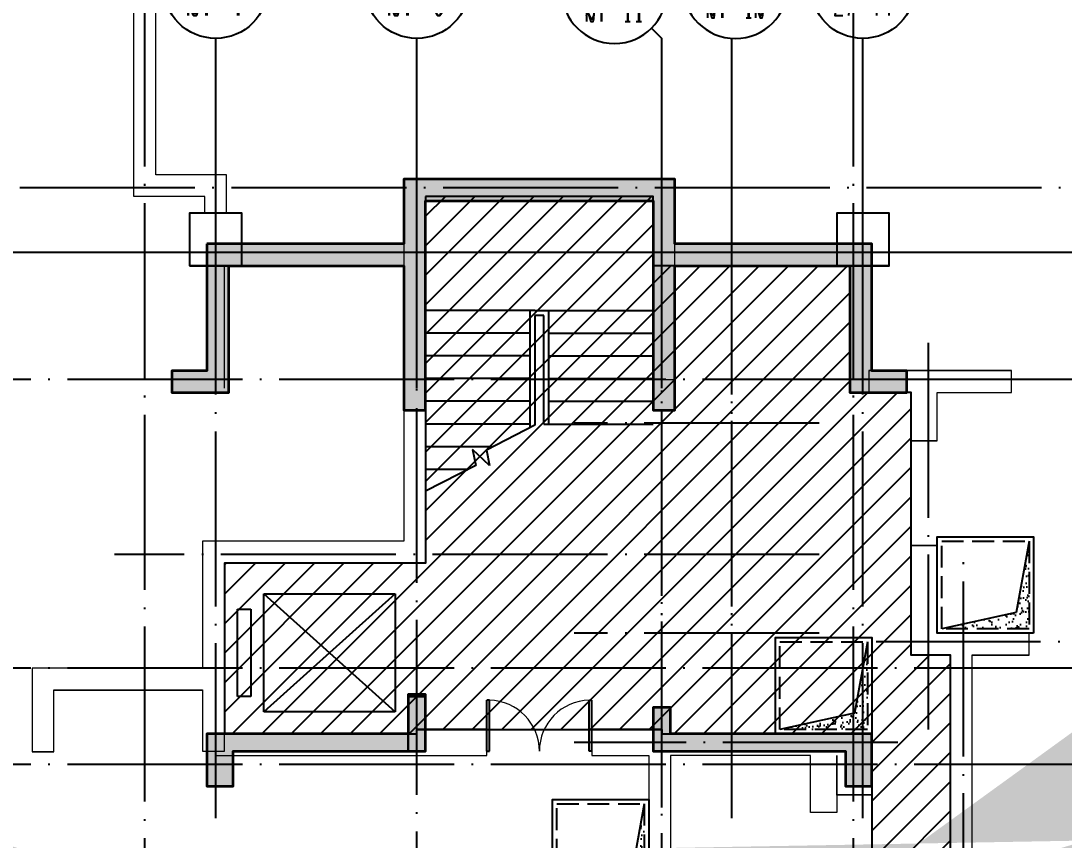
# Model space of a CAD drawing. Extents: x 115549 to 768939, y -502199 to 402497.
# Drawn here: x 394565 to 406493, y -413117 to -403753 of the extents above; entities that cross this region are included whole.
import ezdxf
from ezdxf.enums import TextEntityAlignment as Align

# ---------------------------------------------------------------- set-up
doc = ezdxf.new("R2010")
doc.units = 0
doc.header["$LTSCALE"] = 1000
doc.header["$MEASUREMENT"] = 0
doc.linetypes.add('DASH', pattern=[0.35, 0.25, -0.1])
doc.linetypes.add('DOTE', pattern=[2.4200000000000004, 2, -0.2, 0.02, -0.2])
for name, color, linetype in [('AXIS', 3, 'Continuous'), ('AXIS_TEXT', 7, 'Continuous'), ('COLUMN', 9, 'Continuous'), ('DOOR_FIRE', 144, 'Continuous'), ('DOTE', 16, 'DOTE'), ('STAIR', 50, 'Continuous'), ('人防集水坑', 6, 'Continuous')]:
    doc.layers.add(name, color=color, linetype=linetype)
for name, color, linetype, lineweight in [('renWALL', 8, 'Continuous', 9), ('WALL', 150, 'Continuous', 30), ('主楼剪力墙', 212, 'Continuous', 5), ('砼墙', 3, 'Continuous', 35)]:
    doc.layers.add(name, color=color, linetype=linetype, lineweight=lineweight)
doc.styles.add('_TCH_AXIS', font='COMPLEX', dxfattribs={"bigfont": 'GBCBIG'})
doc.styles.add('COMPLEX', font='COMPLEX')

# ---------------------------------------------------------------- blocks, each defined once
blk = doc.blocks.new('qiangzh3333')
at = {"layer": 'COLUMN', "color": 8}
for points in [[(503201110.929472, 3697097966.522717), (503201710.929472, 3697097966.522717), (503201710.929472, 3697098566.522717), (503201110.929472, 3697098566.522717)], [(503208510.929472, 3697097966.522717), (503209110.929472, 3697097966.522717), (503209110.929472, 3697098566.522717), (503208510.929472, 3697098566.522717)]]:
    blk.add_lwpolyline(points, close=True, dxfattribs=at)
at = {"layer": 'renWALL', "color": 8}
for points in [[(503201285.915429, 3697098566.522717), (503201285.915429, 3697098756.526802), (503200476.0353444, 3697098756.527026), (503200476.0353444, 3697103396.178967)], [(503201535.915429, 3697098566.522717), (503201535.915429, 3697099006.526732), (503200726.0353444, 3697099006.526957), (503200726.0353444, 3697103396.178967)], [(503203610.915429, 3697094566.52613), (503203610.915429, 3697094566.52613), (503203810.915429, 3697094566.52613), (503203810.915429, 3697094566.52613), (503203810.915429, 3697098706.52613), (503206410.915429, 3697098706.52613), (503206410.915429, 3697096666.52613), (503206660.915429, 3697096666.52613), (503206660.915429, 3697098956.52613), (503203560.915429, 3697098956.52613), (503203560.915429, 3697094816.52613), (503201260.915429, 3697094816.52613), (503201260.915429, 3697093366.156965), (503199310.915429, 3697093366.156965), (503199310.915429, 3697092411.581191), (503199560.915429, 3697092411.581191), (503199560.915429, 3697093116.156965), (503201260.915429, 3697093116.156965), (503201260.915429, 3697092416.52613), (503201510.915429, 3697092416.52613), (503201510.915429, 3697093216.156965), (503201510.915429, 3697094566.52613), (503203810.915429, 3697094566.52613), (503203810.915429, 3697094566.52613), (503203810.915429, 3697094766.52613), (503203810.915429, 3697094766.52613)], [(503201310.915429, 3697096766.52613), (503201310.915429, 3697097966.522717)], [(503201510.915429, 3697096566.52613), (503201510.915429, 3697097966.522717)], [(503210060.915406, 3697088516.526618), (503210060.9154283, 3697093516.52613), (503210710.915429, 3697093516.52613), (503210710.915429, 3697093766.52613), (503209960.915429, 3697093766.52613), (503209660.915429, 3697093766.52613), (503209660.915429, 3697094766.52613), (503209360.915429, 3697094766.52613), (503209360.915429, 3697093516.52613), (503209810.9154283, 3697093516.52613), (503209810.9154067, 3697088666.526618)], [(503206510.915429, 3697092666.524258), (503205711.2763487, 3697092666.524258), (503205711.2763487, 3697092366.524258), (503206360.915429, 3697092366.524258), (503206360.915429, 3697090766.524258), (503203710.9154289, 3697090766.524258), (503203710.9154289, 3697090516.524258), (503206510.915429, 3697090516.524258), (503208010.929472, 3697090516.524258), (503208010.929472, 3697090466.522717), (503208210.9273341, 3697090466.522717), (503208210.90649, 3697088516.528756)], [(503206510.915429, 3697092616.524258), (503208410.8979668, 3697092616.524258), (503208910.915429, 3697092616.524258), (503208910.915429, 3697091916.524258), (503208510.915429, 3697091916.524258), (503208510.915429, 3697092366.524258), (503208510.8979668, 3697092366.524258), (503208510.8979668, 3697091716.769095), (503208210.8979668, 3697091716.769095), (503208210.8979668, 3697092366.524258), (503206610.915429, 3697092366.524258), (503206610.915429, 3697090766.524258), (503208210.8979668, 3697090766.524258)]]:
    blk.add_lwpolyline(points, dxfattribs=at)
for points in [[(503208878.6476358, 3697096516.52613), (503209360.915429, 3697096516.52613), (503209360.915429, 3697095966.52613), (503209660.915429, 3697095966.52613), (503209660.915429, 3697096516.52613), (503210511.0248152, 3697096516.52613), (503210511.0248152, 3697096766.52613), (503209560.915429, 3697096766.52613), (503208878.6476358, 3697096766.52613)], [(503204511.2763487, 3697092366.524258), (503204511.2763487, 3697092666.524258), (503203710.915429, 3697092666.524258), (503203710.915429, 3697092616.524258), (503201410.915429, 3697092616.524258), (503201410.915429, 3697092366.524258), (503203710.915429, 3697092366.524258)]]:
    blk.add_lwpolyline(points, close=True, dxfattribs=at)
at = {"layer": 'WALL', "color": 8}
blk.add_lwpolyline([(503203810.915429, 3697093041.526131), (503203610.915429, 3697093041.526131), (503203610.915429, 3697092416.52613), (503203810.915429, 3697092416.52613)], close=True, dxfattribs=at)
blk = doc.blocks.new('zhuloujlqtiangchong')
at = {"layer": '主楼剪力墙'}
h = blk.add_hatch(color=253, dxfattribs=at)
h.dxf.hatch_style = 1
h.paths.add_polyline_path([(813682.1114265919, 572371.3290939331), (813682.1114265919, 570471.3290939331), (813932.1114265919, 570471.3290939331), (813932.1114265919, 572121.3290939331), (814682.1114265919, 572121.3290939331), (814682.1114265919, 572371.3290939331)], flags=16)
h.paths.add_polyline_path([(826282.1114265919, 566171.3290939331), (826782.1114265919, 566171.3290939331), (826782.1114265919, 566371.3290939331), (826182.1114265919, 566371.3290939331), (825582.1114265919, 566371.3290939331), (825582.1114265919, 566171.3290939331), (826082.1114265919, 566171.3290939331), (826082.1114265919, 564521.3290939331), (826282.1114265919, 564521.3290939331)], flags=17)
h.paths.add_polyline_path([(822682.1114265919, 567871.3290939331), (822682.1114265919, 568021.3290939331), (824882.1114265919, 568021.3290939331), (824882.1114265919, 568671.3290939331), (824682.1114265919, 568671.3290939331), (824682.1114265919, 568221.3290939331), (822382.1114265919, 568221.3290939331), (822382.1114265919, 567871.3290939331), (822382.1114265919, 567621.3290939331), (822682.1114265919, 567621.3290939331)], flags=17)
h.paths.add_polyline_path([(822382.1114265919, 573821.3290939331), (822382.1114265919, 572371.3290939331), (821982.1114265919, 572371.3290939331), (821982.1114265919, 572121.3290939331), (822632.1114265919, 572121.3290939331), (822632.1114265919, 573571.3290939331), (823932.1114265919, 573571.3290939331), (824632.1114265919, 573571.3290939331), (824632.1114265919, 571921.3290939331), (824882.1114265919, 571921.3290939331), (824882.1114265919, 573721.3290939331), (824882.1114265919, 574311.3290939331), (827482.1114265919, 574311.3290939331), (827482.1114265919, 573721.3290939331), (827482.1114265919, 571921.3290939331), (827732.1114265919, 571921.3290939331), (827732.1114265919, 573571.3290939331), (828432.1114265919, 573571.3290939331), (829732.1114265919, 573571.3290939331), (829732.1114265919, 572121.3290939331), (830382.1114265919, 572121.3290939331), (830382.1114265919, 572371.3290939331), (829982.1114265919, 572371.3290939331), (829982.1114265919, 573821.3290939331), (828432.1114265919, 573821.3290939331), (827732.1114265919, 573821.3290939331), (827732.1114265919, 574561.3290939331), (824632.1114265919, 574561.3290939331), (824632.1114265919, 573821.3290939331), (823932.1114265919, 573821.3290939331)])
h.paths.add_polyline_path([(829982.1114265919, 567871.3290939331), (829982.1114265919, 568221.3290939331), (828382.1114265919, 568221.3290939331), (827682.1114265919, 568221.3290939331), (827682.1114265919, 568521.3290939331), (827482.1114265919, 568521.3290939331), (827482.1114265919, 568021.3290939331), (828382.1114265919, 568021.3290939331), (829682.1114265919, 568021.3290939331), (829682.1114265919, 567871.3290939331), (829682.1114265919, 567621.3290939331), (829982.1114265919, 567621.3290939331)], flags=17)
h.paths.add_polyline_path([(833382.1270515919, 572121.3290939331), (833782.1270515919, 572121.3290939331), (833782.1270515919, 572371.3290939331), (833182.1270515919, 572371.3290939331), (833182.1270515919, 570621.3290939331), (833382.1270515919, 570621.3290939331)], flags=17)
h.paths.add_polyline_path([(838482.1270515919, 567771.3290939331), (838482.1270515919, 566171.3290939331), (838682.1270515919, 566171.3290939331), (838682.1270515919, 567771.3290939331), (838882.1270515919, 567771.3290939331), (838882.1270515919, 567971.3290939331), (838582.1270515919, 567971.3290939331), (838282.1270515919, 567971.3290939331), (838282.1270515919, 567771.3290939331)], flags=17)
h.paths.add_polyline_path([(819182.1114265919, 572371.3290939331), (818582.1114265919, 572371.3290939331), (818582.1114265919, 572121.3290939331), (818982.1114265919, 572121.3290939331), (818982.1114265919, 570621.3290939331), (819182.1114265919, 570621.3290939331)], flags=16)
h.paths.add_polyline_path([(851082.1270515919, 566171.3290939331), (851582.1270515919, 566171.3290939331), (851582.1270515919, 566371.3290939331), (850982.1270515919, 566371.3290939331), (850382.1270515919, 566371.3290939331), (850382.1270515919, 566171.3290939331), (850882.1270515919, 566171.3290939331), (850882.1270515919, 564521.3290939331), (851082.1270515919, 564521.3290939331)], flags=17)
h.paths.add_polyline_path([(854782.1270515919, 567871.3290939331), (854782.1270515919, 568221.3290939331), (852482.1270515919, 568221.3290939331), (852482.1270515919, 568671.3290939331), (852282.1270515919, 568671.3290939331), (852282.1270515919, 568021.3290939331), (854482.1270515919, 568021.3290939331), (854482.1270515919, 567871.3290939331), (854482.1270515919, 567621.3290939331), (854782.1270515919, 567621.3290939331)], flags=17)
h.paths.add_polyline_path([(847182.1270515919, 573821.3290939331), (847182.1270515919, 572371.3290939331), (846782.1270515919, 572371.3290939331), (846782.1270515919, 572121.3290939331), (847432.1270515919, 572121.3290939331), (847432.1270515919, 573571.3290939331), (848732.1270515919, 573571.3290939331), (849432.1270515919, 573571.3290939331), (849432.1270515919, 571921.3290939331), (849682.1270515919, 571921.3290939331), (849682.1270515919, 573721.3290939331), (849682.1270515919, 574361.3290939331), (852282.1270515919, 574361.3290939331), (852282.1270515919, 573721.3290939331), (852282.1270515919, 571921.3290939331), (852532.1270515919, 571921.3290939331), (852532.1270515919, 573571.3290939331), (853232.1270515919, 573571.3290939331), (854532.1270515919, 573571.3290939331), (854532.1270515919, 572121.3290939331), (855182.1270515919, 572121.3290939331), (855182.1270515919, 572371.3290939331), (854782.1270515919, 572371.3290939331), (854782.1270515919, 573821.3290939331), (853232.1270515919, 573821.3290939331), (852532.1270515919, 573821.3290939331), (852532.1270515919, 574611.3290939331), (849432.1270515919, 574611.3290939331), (849432.1270515919, 573821.3290939331), (848732.1270515919, 573821.3290939331)])
h.paths.add_polyline_path([(847482.1270515919, 567871.3290939331), (847482.1270515919, 568021.3290939331), (848782.1270515919, 568021.3290939331), (849682.1270515919, 568021.3290939331), (849682.1270515919, 568521.3290939331), (849482.1270515919, 568521.3290939331), (849482.1270515919, 568221.3290939331), (848782.1270515919, 568221.3290939331), (847182.1270515919, 568221.3290939331), (847182.1270515919, 567871.3290939331), (847182.1270515919, 567621.3290939331), (847482.1270515919, 567621.3290939331)], flags=17)
h.paths.add_polyline_path([(843982.1270515919, 572371.3290939331), (843382.1270515919, 572371.3290939331), (843382.1270515919, 572121.3290939331), (843782.1270515919, 572121.3290939331), (843782.1270515919, 570621.3290939331), (843982.1270515919, 570621.3290939331)], flags=17)
h.paths.add_polyline_path([(858182.1270515919, 572121.3290939331), (858582.1270515919, 572121.3290939331), (858582.1270515919, 572371.3290939331), (857982.1270515919, 572371.3290939331), (857982.1270515919, 570621.3290939331), (858182.1270515919, 570621.3290939331)], flags=17)
h.paths.add_polyline_path([(823082.1114265919, 562121.3290939331), (823082.1114265919, 566071.3290939331)], flags=17)
edge = h.paths.add_edge_path()
edge.add_line((818582.1114265919, 567471.3290939331), (818332.1114265919, 567471.3290939331))
edge.add_line((823082.1114265919, 566071.3290939331), (822882.1114265919, 566071.3290939331))
edge.add_line((829482.1114265919, 566071.3290939331), (829282.1114265919, 566071.3290939331))
edge.add_line((834032.1270515919, 567471.3290939331), (833782.1270515919, 567471.3290939331))
edge.add_line((843382.1270515919, 567471.3290939331), (843132.1270515919, 567471.3290939331))
edge.add_line((847882.1270515919, 566071.3290939331), (847682.1270515919, 566071.3290939331))
edge.add_line((854082.1270515919, 566071.3290939331), (854282.1270515919, 566071.3290939331))
edge.add_line((858582.1270515919, 567471.3290939331), (858832.1270515919, 567471.3290939331))
edge.add_line((813932.1114265919, 566671.3290939331), (813682.1114265919, 566671.3290939331))
edge.add_line((813932.1114265919, 566321.3290939331), (813932.1114265919, 566671.3290939331))
edge.add_line((814882.1114265919, 566321.3290939331), (813932.1114265919, 566321.3290939331))
edge.add_line((815432.1114265919, 566321.3290939331), (814882.1114265919, 566321.3290939331))
edge.add_line((815432.1114265919, 566071.3290939331), (815432.1114265919, 566321.3290939331))
edge.add_line((815032.1114265919, 566071.3290939331), (815432.1114265919, 566071.3290939331))
edge.add_line((815032.1114265919, 565871.3290939331), (815032.1114265919, 566071.3290939331))
edge.add_line((814782.1114265919, 565871.3290939331), (815032.1114265919, 565871.3290939331))
edge.add_line((814782.1114265919, 566071.3290939331), (814782.1114265919, 565871.3290939331))
edge.add_line((813982.1114265919, 566071.3290939331), (814782.1114265919, 566071.3290939331))
edge.add_line((813982.1114265919, 564951.1025314331), (813982.1114265919, 566071.3290939331))
edge.add_line((813982.1114265919, 562171.3290939331), (813982.1114265919, 564951.1025314331))
edge.add_line((814782.1114265919, 562171.3290939331), (813982.1114265919, 562171.3290939331))
edge.add_line((814782.1114265919, 563621.3290939331), (814782.1114265919, 562171.3290939331))
edge.add_line((815032.1114265919, 563621.3290939331), (814782.1114265919, 563621.3290939331))
edge.add_line((815032.1114265919, 562121.3290939331), (815032.1114265919, 563621.3290939331))
edge.add_line((815382.1114265919, 562121.3290939331), (815032.1114265919, 562121.3290939331))
edge.add_line((817982.1114265919, 562121.3290939331), (815382.1114265919, 562121.3290939331))
edge.add_line((818332.1114265919, 562121.3290939331), (817982.1114265919, 562121.3290939331))
edge.add_line((818332.1114265919, 563621.3290939331), (818332.1114265919, 562121.3290939331))
edge.add_line((818332.1114265919, 565821.3290939331), (818332.1114265919, 563621.3290939331))
edge.add_line((818332.1114265919, 566171.3290939331), (818332.1114265919, 565821.3290939331))
edge.add_line((818332.1114265919, 567471.3290939331), (818332.1114265919, 566171.3290939331))
edge.add_line((862282.1270515919, 561871.3290939331), (863482.1270515919, 561871.3290939331))
edge.add_line((861782.1270515919, 561871.3290939331), (862282.1270515919, 561871.3290939331))
edge.add_line((859182.1270515919, 561871.3290939331), (861782.1270515919, 561871.3290939331))
edge.add_line((858682.1270515919, 561871.3290939331), (859182.1270515919, 561871.3290939331))
edge.add_line((858382.1270515919, 561871.3290939331), (858682.1270515919, 561871.3290939331))
edge.add_line((858382.1270515919, 561071.3290939331), (858382.1270515919, 561871.3290939331))
edge.add_line((858182.1270515919, 561071.3290939331), (858382.1270515919, 561071.3290939331))
edge.add_line((858182.1270515919, 561871.3290939331), (858182.1270515919, 561071.3290939331))
edge.add_line((854682.1270515919, 561871.3290939331), (858182.1270515919, 561871.3290939331))
edge.add_line((854182.1270515919, 561871.3290939331), (854682.1270515919, 561871.3290939331))
edge.add_line((850982.1270515919, 561871.3290939331), (854182.1270515919, 561871.3290939331))
edge.add_line((847782.1270515919, 561871.3290939331), (850982.1270515919, 561871.3290939331))
edge.add_line((847282.1270515919, 561871.3290939331), (847782.1270515919, 561871.3290939331))
edge.add_line((843782.1270515919, 561871.3290939331), (847282.1270515919, 561871.3290939331))
edge.add_line((843782.1270515919, 561071.3290939331), (843782.1270515919, 561871.3290939331))
edge.add_line((843582.1270515919, 561071.3290939331), (843782.1270515919, 561071.3290939331))
edge.add_line((843582.1270515919, 561871.3290939331), (843582.1270515919, 561071.3290939331))
edge.add_line((843282.1270515919, 561871.3290939331), (843582.1270515919, 561871.3290939331))
edge.add_line((842782.1270515919, 561871.3290939331), (843282.1270515919, 561871.3290939331))
edge.add_line((840182.1270515919, 561871.3290939331), (842782.1270515919, 561871.3290939331))
edge.add_line((839682.1270515919, 561871.3290939331), (840182.1270515919, 561871.3290939331))
edge.add_line((837482.1270515919, 561871.3290939331), (839682.1270515919, 561871.3290939331))
edge.add_line((836982.1270515919, 561871.3290939331), (837482.1270515919, 561871.3290939331))
edge.add_line((834382.1270515919, 561871.3290939331), (836982.1270515919, 561871.3290939331))
edge.add_line((833882.1270515919, 561871.3290939331), (834382.1270515919, 561871.3290939331))
edge.add_line((833582.1270515919, 561871.3290939331), (833882.1270515919, 561871.3290939331))
edge.add_line((833582.1270515919, 561071.3290939331), (833582.1270515919, 561871.3290939331))
edge.add_line((833382.1270515919, 561071.3290939331), (833582.1270515919, 561071.3290939331))
edge.add_line((833382.1270515919, 561871.3290939331), (833382.1270515919, 561071.3290939331))
edge.add_line((829882.1114265919, 561871.3290939331), (833382.1270515919, 561871.3290939331))
edge.add_line((829532.3683209419, 561871.3290939331), (829882.1114265567, 561871.3290939331))
edge.add_line((829532.101457119, 560971.3542709351), (829532.3683209785, 561871.3290941981))
edge.add_line((822882.1015267968, 560971.3351407051), (829532.1014571108, 560971.3542707999))
edge.add_line((822882.1015316844, 561871.3290939331), (822882.101526788, 560971.3351405753))
edge.add_line((822482.1114265919, 561871.3290939331), (822882.1015317, 561871.3290939331))
edge.add_line((818982.1114265919, 561871.3290939331), (822482.1114265919, 561871.3290939331))
edge.add_line((818982.1114265919, 561071.3290939331), (818982.1114265919, 561871.3290939331))
edge.add_line((818782.1114265919, 561071.3290939331), (818982.1114265919, 561071.3290939331))
edge.add_line((818782.1114265919, 561871.3290939331), (818782.1114265919, 561071.3290939331))
edge.add_line((818482.1114265919, 561871.3290939331), (818782.1114265919, 561871.3290939331))
edge.add_line((817982.1114265919, 561871.3290939331), (818482.1114265919, 561871.3290939331))
edge.add_line((815382.1114265919, 561871.3290939331), (817982.1114265919, 561871.3290939331))
edge.add_line((814882.1114265919, 561871.3290939331), (815382.1114265919, 561871.3290939331))
edge.add_line((813682.1114265919, 561871.3290939331), (814882.1114265919, 561871.3290939331))
edge.add_line((813682.1114265919, 566671.3290939331), (813682.1114265919, 561871.3290939331))
edge.add_line((822882.1114265919, 566071.3290939331), (822882.1114265919, 562121.3290939331))
edge.add_line((822882.1114265919, 562121.3290939331), (822482.1114265919, 562121.3290939331))
edge.add_line((822482.1114265919, 562121.3290939331), (818882.1114265919, 562121.3290939331))
edge.add_line((818882.1114265919, 562121.3290939331), (818582.1114265919, 562121.3290939331))
edge.add_line((818582.1114265919, 562121.3290939331), (818582.1114265919, 563621.3290939331))
edge.add_line((818582.1114265919, 563621.3290939331), (818582.1114265919, 565821.3290939331))
edge.add_line((818582.1114265919, 565821.3290939331), (818582.1114265919, 566171.3290939331))
edge.add_line((818582.1114265919, 566171.3290939331), (818582.1114265919, 567471.3290939331))
edge.add_line((843132.1270515919, 567471.3290939331), (843132.1270515919, 566171.3290939331))
edge.add_line((843132.1270515919, 566171.3290939331), (843132.1270515919, 565821.3290939331))
edge.add_line((843132.1270515919, 565821.3290939331), (843132.1270515919, 563621.3290939331))
edge.add_line((843132.1270515919, 563621.3290939331), (843132.1270515919, 562121.3290939331))
edge.add_line((843132.1270515919, 562121.3290939331), (842782.1270515919, 562121.3290939331))
edge.add_line((842782.1270515919, 562121.3290939331), (840182.1270515919, 562121.3290939331))
edge.add_line((840182.1270515919, 562121.3290939331), (839782.1270515919, 562121.3290939331))
edge.add_line((839782.1270515919, 562121.3290939331), (839782.1270515919, 563621.3290939331))
edge.add_line((839782.1270515919, 563621.3290939331), (839582.1270515919, 563621.3290939331))
edge.add_line((839582.1270515919, 563621.3290939331), (839582.1270515919, 562121.3290939331))
edge.add_line((839582.1270515919, 562121.3290939331), (837582.1270515919, 562121.3290939331))
edge.add_line((837582.1270515919, 562121.3290939331), (837582.1270515919, 563621.3290939331))
edge.add_line((837582.1270515919, 563621.3290939331), (837382.1270515919, 563621.3290939331))
edge.add_line((837382.1270515919, 563621.3290939331), (837382.1270515919, 562121.3290939331))
edge.add_line((837382.1270515919, 562121.3290939331), (836982.1270515919, 562121.3290939331))
edge.add_line((836982.1270515919, 562121.3290939331), (834382.1270515919, 562121.3290939331))
edge.add_line((834382.1270515919, 562121.3290939331), (834032.1270515919, 562121.3290939331))
edge.add_line((834032.1270515919, 562121.3290939331), (834032.1270515919, 563621.3290939331))
edge.add_line((834032.1270515919, 563621.3290939331), (834032.1270515919, 565821.3290939331))
edge.add_line((834032.1270515919, 565821.3290939331), (834032.1270515919, 566171.3290939331))
edge.add_line((834032.1270515919, 566171.3290939331), (834032.1270515919, 567471.3290939331))
edge.add_line((858832.1270515919, 566171.3290939331), (858832.1270515919, 567471.3290939331))
edge.add_line((833782.1270515919, 567471.3290939331), (833782.1270515919, 566171.3290939331))
edge.add_line((833782.1270515919, 566171.3290939331), (833782.1270515919, 565821.3290939331))
edge.add_line((833782.1270515919, 565821.3290939331), (833782.1270515919, 563621.3290939331))
edge.add_line((833782.1270515919, 563621.3290939331), (833782.1270515919, 562121.3290939331))
edge.add_line((833782.1270515919, 562121.3290939331), (833482.1270515919, 562121.3290939331))
edge.add_line((833482.1270515919, 562121.3290939331), (829882.1114265919, 562121.3290939331))
edge.add_line((829882.1114265919, 562121.3290939331), (829482.1114265919, 562121.3290939331))
edge.add_line((829482.1114265919, 562121.3290939331), (829482.1114265919, 566071.3290939331))
edge.add_line((858832.1270515919, 565821.3290939331), (858832.1270515919, 566171.3290939331))
edge.add_line((858832.1270515919, 563621.3290939331), (858832.1270515919, 565821.3290939331))
edge.add_line((859182.1270515919, 562121.3290939331), (858832.1270515919, 562121.3290939331))
edge.add_line((858832.1270515919, 562121.3290939331), (858832.1270515919, 563621.3290939331))
edge.add_line((861782.1270515919, 562121.3290939331), (859182.1270515919, 562121.3290939331))
edge.add_line((862132.1270515919, 563621.3290939331), (862132.1270515919, 562121.3290939331))
edge.add_line((862132.1270515919, 562121.3290939331), (861782.1270515919, 562121.3290939331))
edge.add_line((862382.1270515919, 563621.3290939331), (862132.1270515919, 563621.3290939331))
edge.add_line((862382.1270515919, 562171.3290939331), (862382.1270515919, 563621.3290939331))
edge.add_line((863182.1270515919, 562171.3290939331), (862382.1270515919, 562171.3290939331))
edge.add_line((863182.1270515919, 566071.3290939331), (863182.1270515919, 562171.3290939331))
edge.add_line((862382.1270515919, 566071.3290939331), (863182.1270515919, 566071.3290939331))
edge.add_line((862382.1270515919, 565871.3290939331), (862382.1270515919, 566071.3290939331))
edge.add_line((862132.1270515919, 565871.3290939331), (862382.1270515919, 565871.3290939331))
edge.add_line((862132.1270515919, 566071.3290939331), (862132.1270515919, 565871.3290939331))
edge.add_line((861732.1270515919, 566071.3290939331), (862132.1270515919, 566071.3290939331))
edge.add_line((861732.1270515919, 566321.3290939331), (861732.1270515919, 566071.3290939331))
edge.add_line((862282.1270515919, 566321.3290939331), (861732.1270515919, 566321.3290939331))
edge.add_line((863232.1270515919, 566321.3290939331), (862282.1270515919, 566321.3290939331))
edge.add_line((863232.1270515919, 566671.3290939331), (863232.1270515919, 566321.3290939331))
edge.add_line((863232.1270515919, 567871.3290939331), (863232.1270515919, 566671.3290939331))
edge.add_line((863232.1270515919, 568121.3290939331), (863232.1270515919, 567871.3290939331))
edge.add_line((863482.1270515919, 568121.3290939331), (863232.1270515919, 568121.3290939331))
edge.add_line((863482.1270515919, 568021.3290939331), (863482.1270515919, 568121.3290939331))
edge.add_line((865982.1270515919, 568021.3290939331), (863482.1270515919, 568021.3290939331))
edge.add_line((865982.1270515919, 572971.3290939331), (865982.1270515919, 568021.3290939331))
edge.add_line((863482.1270515919, 572971.3290939331), (865982.1270515919, 572971.3290939331))
edge.add_line((863482.1270515919, 572271.3290939331), (863482.1270515919, 572971.3290939331))
edge.add_line((863482.1270515919, 570471.3290939331), (863482.1270515919, 572271.3290939331))
edge.add_line((863482.1270515919, 569321.3290939331), (863482.1270515919, 570471.3290939331))
edge.add_line((863232.1270515919, 569321.3290939331), (863482.1270515919, 569321.3290939331))
edge.add_line((863232.1270515919, 570471.3290939331), (863232.1270515919, 569321.3290939331))
edge.add_line((863232.1270515919, 572121.3290939331), (863232.1270515919, 570471.3290939331))
edge.add_line((862482.1270515919, 572121.3290939331), (863232.1270515919, 572121.3290939331))
edge.add_line((862482.1270515919, 572371.3290939331), (862482.1270515919, 572121.3290939331))
edge.add_line((863232.1270515919, 572371.3290939331), (862482.1270515919, 572371.3290939331))
edge.add_line((863232.1270515919, 573221.3290939331), (863232.1270515919, 572371.3290939331))
edge.add_line((866232.1270515919, 573221.3290939331), (863232.1270515919, 573221.3290939331))
edge.add_line((866232.1270515919, 567771.3290939331), (866232.1270515919, 573221.3290939331))
edge.add_line((863482.1270515919, 567771.3290939331), (866232.1270515919, 567771.3290939331))
edge.add_line((863482.1270515919, 566671.3290939331), (863482.1270515919, 567771.3290939331))
edge.add_line((863482.1270515919, 566171.3290939331), (863482.1270515919, 566671.3290939331))
edge.add_line((863482.1270515919, 561871.3290939331), (863482.1270515919, 566171.3290939331))
edge.add_line((858582.1270515919, 567471.3290939331), (858582.1270515919, 566171.3290939331))
edge.add_line((858582.1270515919, 566171.3290939331), (858582.1270515919, 565821.3290939331))
edge.add_line((858582.1270515919, 565821.3290939331), (858582.1270515919, 563621.3290939331))
edge.add_line((858582.1270515919, 563621.3290939331), (858582.1270515919, 562121.3290939331))
edge.add_line((858582.1270515919, 562121.3290939331), (858282.1270515919, 562121.3290939331))
edge.add_line((858282.1270515919, 562121.3290939331), (854682.1270515919, 562121.3290939331))
edge.add_line((854682.1270515919, 562121.3290939331), (854282.1270515919, 562121.3290939331))
edge.add_line((854282.1270515919, 562121.3290939331), (854282.1270515919, 566071.3290939331))
edge.add_line((854082.1270515919, 566071.3290939331), (854082.1270515919, 562121.3290939331))
edge.add_line((854082.1270515919, 562121.3290939331), (850982.1270515919, 562121.3290939331))
edge.add_line((850982.1270515919, 562121.3290939331), (847882.1270515919, 562121.3290939331))
edge.add_line((847882.1270515919, 562121.3290939331), (847882.1270515919, 566071.3290939331))
edge.add_line((847682.1270515919, 566071.3290939331), (847682.1270515919, 562121.3290939331))
edge.add_line((847682.1270515919, 562121.3290939331), (847282.1270515919, 562121.3290939331))
edge.add_line((847282.1270515919, 562121.3290939331), (843682.1270515919, 562121.3290939331))
edge.add_line((843682.1270515919, 562121.3290939331), (843382.1270515919, 562121.3290939331))
edge.add_line((843382.1270515919, 562121.3290939331), (843382.1270515919, 563621.3290939331))
edge.add_line((843382.1270515919, 563621.3290939331), (843382.1270515919, 565821.3290939331))
edge.add_line((843382.1270515919, 565821.3290939331), (843382.1270515919, 566171.3290939331))
edge.add_line((843382.1270515919, 566171.3290939331), (843382.1270515919, 567471.3290939331))
edge.add_line((837982.1270515919, 572121.3290939331), (838482.1270515919, 572121.3290939331))
edge.add_line((838482.1270515919, 572121.3290939331), (838482.1270515919, 570471.3290939331))
edge.add_line((838482.1270515919, 570471.3290939331), (838682.1270515919, 570471.3290939331))
edge.add_line((838682.1270515919, 570471.3290939331), (838682.1270515919, 572121.3290939331))
edge.add_line((838682.1270515919, 572121.3290939331), (839482.1270515919, 572121.3290939331))
edge.add_line((839482.1270515919, 572121.3290939331), (839482.1270515919, 572371.3290939331))
edge.add_line((839482.1270515919, 572371.3290939331), (838582.1270515919, 572371.3290939331))
edge.add_line((838582.1270515919, 572371.3290939331), (837982.1270515919, 572371.3290939331))
edge.add_line((829282.1114265919, 566071.3290939331), (829282.1114265919, 561871.3353204356))
blk = doc.blocks.new('$DorLib2D$00000002')
for p, q in [((-0.5, -5.684341886080802e-17), (-0.5000000000000007, 0.4875)), ((-0.4750000000000007, 0.4875), (-0.5000000000000007, 0.4875)), ((-0.475, -2.842170943040401e-17), (-0.4750000000000007, 0.4875)), ((0.475, -2.842170943040401e-17), (0.4750000000000007, 0.4875)), ((0.4750000000000007, 0.4875), (0.5000000000000007, 0.4875)), ((0.5, -5.684341886080802e-17), (0.5000000000000007, 0.4875)), ((-0.5, -5.684341886080802e-17), (-0.475, -2.842170943040401e-17)), ((0.5, -5.684341886080802e-17), (0.475, -2.842170943040401e-17))]:
    blk.add_line(p, q)
at = {"lineweight": 13}
for centre, start, end in [((-0.4875, -4.263256414560601e-17), 0, 88.53071641864632), ((0.4875, -4.263256414560601e-17), 91.4692835813537, 180)]:
    blk.add_arc(centre, 0.4875, start, end, dxfattribs=at)
blk = doc.blocks.new('asdfqwer')
at = {"ltscale": 10}
h = blk.add_hatch(dxfattribs=at)
h.set_pattern_fill('AR-SAND', color=6, scale=50, style=0)
h.set_pattern_definition([(37.50000000000001, (0, 0), (-4.000078239960125, 122.3533093323356), [0, -96.52, 0, -107.95, 0, -103.1875]), (7.499999999999999, (0, 0), (112.3808207845006, 179.2062751420885), [0, -52.07000000000001, 0, -86.995, 0, -33.3375]), (327.5, (-78.105, 0), (197.7480925603645, 0.3592961696364028), [0, -31.75, 0, -114.3, 0, -149.225]), (317.5, (-78.105, 0), (190.8891131180743, 55.73233081430404), [0, -15.875, 0, -74.92999999999999, 0, -85.725])])
h.paths.add_polyline_path([(477311.1162526845, 229083.757494817), (476311.1162526844, 229083.757494817), (476311.1162526844, 228083.7574948172), (476458.3371828603, 228897.4432301149)])
at = {"color": 6}
for p, q in [((476458.3371828604, 228897.4432301149), (477311.1162526845, 229083.757494817)), ((476311.1162526845, 228083.757494817), (476458.3371828604, 228897.4432301149))]:
    blk.add_line(p, q, dxfattribs=at)
blk.add_lwpolyline([(476261.1162526845, 229133.757494817), (477361.1162526845, 229133.757494817), (477361.1162526845, 228033.757494817), (476261.1162526845, 228033.757494817)], close=True, dxfattribs=at)
at = {"color": 6, "linetype": 'DASH'}
blk.add_lwpolyline([(476311.1162526845, 229083.757494817), (477311.1162526845, 229083.757494817), (477311.1162526845, 228083.757494817), (476311.1162526845, 228083.757494817)], close=True, dxfattribs=at)
blk = doc.blocks.new('gangjinhunningtuqiang')
at = {"layer": '砼墙', "color": 8}
for points in [[(822382.1114265919, 573821.3290939331), (822382.1114265919, 572371.3290939331), (821982.1114265919, 572371.3290939331), (821982.1114265919, 572121.3290939331), (822632.1114265919, 572121.3290939331), (822632.1114265919, 573571.3290939331), (823932.1114265919, 573571.3290939331), (824632.1114265919, 573571.3290939331), (824632.1114265919, 571921.3290939331), (824882.1114265919, 571921.3290939331), (824882.1114265919, 573721.3290939331), (824882.1114265919, 574311.3290939331), (827482.1114265919, 574311.3290939331), (827482.1114265919, 573721.3290939331), (827482.1114265919, 571921.3290939331), (827732.1114265919, 571921.3290939331), (827732.1114265919, 573571.3290939331), (828432.1114265919, 573571.3290939331), (829732.1114265919, 573571.3290939331), (829732.1114265919, 572121.3290939331), (830382.1114265919, 572121.3290939331), (830382.1114265919, 572371.3290939331), (829982.1114265919, 572371.3290939331), (829982.1114265919, 573821.3290939331), (828432.1114265919, 573821.3290939331), (827732.1114265919, 573821.3290939331), (827732.1114265919, 574561.3290939331), (824632.1114265919, 574561.3290939331), (824632.1114265919, 573821.3290939331), (823932.1114265919, 573821.3290939331)], [(822682.1114265919, 567871.3290939331), (822682.1114265919, 568021.3290939331), (824882.1114265919, 568021.3290939331), (824882.1114265919, 568671.3290939331), (824682.1114265919, 568671.3290939331), (824682.1114265919, 568221.3290939331), (822382.1114265919, 568221.3290939331), (822382.1114265919, 567871.3290939331), (822382.1114265919, 567621.3290939331), (822682.1114265919, 567621.3290939331)], [(829982.1114265919, 567871.3290939331), (829982.1114265919, 568221.3290939331), (828382.1114265919, 568221.3290939331), (827682.1114265919, 568221.3290939331), (827682.1114265919, 568521.3290939331), (827482.1114265919, 568521.3290939331), (827482.1114265919, 568021.3290939331), (828382.1114265919, 568021.3290939331), (829682.1114265919, 568021.3290939331), (829682.1114265919, 567871.3290939331), (829682.1114265919, 567621.3290939331), (829982.1114265919, 567621.3290939331)]]:
    blk.add_lwpolyline(points, close=True, dxfattribs=at)
blk = doc.blocks.new('saaaa')
at = {"layer": 'COLUMN', "color": 8}
for p, q in [((504869399.7354043, 3696159363.659949), (504868799.7354043, 3696159363.659949)), ((504868799.7354043, 3696159363.659949), (504868799.7354043, 3696158763.659949)), ((504869399.7354043, 3696158763.659949), (504869399.7354043, 3696159363.659949)), ((504876799.7354043, 3696159363.659949), (504876199.7354043, 3696159363.659949)), ((504876199.7354043, 3696159363.659949), (504876199.7354043, 3696158763.659949)), ((504876799.7354043, 3696158763.659949), (504876799.7354043, 3696159363.659949)), ((504868799.7354043, 3696158763.659949), (504869399.7354043, 3696158763.659949)), ((504876199.7354043, 3696158763.659949), (504876799.7354043, 3696158763.659949))]:
    blk.add_line(p, q, dxfattribs=at)
at = {"layer": 'renWALL', "color": 8}
for p, q in [((504868164.8412767, 3696159553.664258), (504868164.8412767, 3696164193.316199)), ((504868414.8412767, 3696159803.664188), (504868414.8412767, 3696164193.316199)), ((504869224.7213613, 3696159803.663964), (504868414.8412767, 3696159803.664188)), ((504869224.7213613, 3696159363.659949), (504869224.7213613, 3696159803.663964)), ((504874349.7213613, 3696159753.663362), (504871249.7213613, 3696159753.663362)), ((504871249.7213613, 3696159753.663362), (504871249.7213613, 3696155613.663362)), ((504874349.7213613, 3696157463.663362), (504874349.7213613, 3696159753.663362)), ((504868974.7213613, 3696159553.664034), (504868164.8412767, 3696159553.664258)), ((504868974.7213613, 3696159363.659949), (504868974.7213613, 3696159553.664034)), ((504871499.7213613, 3696155363.663362), (504871499.7213613, 3696159503.663362)), ((504871499.7213613, 3696159503.663362), (504874099.7213613, 3696159503.663362)), ((504874099.7213613, 3696159503.663362), (504874099.7213613, 3696157463.663362)), ((504868999.7213613, 3696157563.663362), (504868999.7213613, 3696158763.659949)), ((504869199.7213613, 3696157363.663362), (504869199.7213613, 3696158763.659949)), ((504877249.7213613, 3696157563.663362), (504876567.4535681, 3696157563.663362)), ((504876567.4535681, 3696157563.663362), (504876567.4535681, 3696157313.663362)), ((504878199.8307474, 3696157563.663362), (504877249.7213613, 3696157563.663362)), ((504878199.8307474, 3696157313.663362), (504878199.8307474, 3696157563.663362)), ((504874099.7213613, 3696157463.663362), (504874349.7213613, 3696157463.663362)), ((504876567.4535681, 3696157313.663362), (504877049.7213613, 3696157313.663362)), ((504877049.7213613, 3696157313.663362), (504877049.7213613, 3696156763.663362)), ((504877349.7213613, 3696156763.663362), (504877349.7213613, 3696157313.663362)), ((504877349.7213613, 3696157313.663362), (504878199.8307474, 3696157313.663362)), ((504877049.7213613, 3696156763.663362), (504877349.7213613, 3696156763.663362)), ((504871249.7213613, 3696155613.663362), (504868949.7213613, 3696155613.663362)), ((504868949.7213613, 3696155613.663362), (504868949.7213613, 3696154163.294197)), ((504871499.7213613, 3696155363.663362), (504871499.7213613, 3696155563.663362)), ((504871499.7213613, 3696155563.663362), (504871499.7213613, 3696155563.663362)), ((504877349.7213613, 3696155563.663362), (504877049.7213613, 3696155563.663362)), ((504877049.7213613, 3696155563.663362), (504877049.7213613, 3696154313.663362)), ((504877349.7213613, 3696154563.663362), (504877349.7213613, 3696155563.663362)), ((504869199.7213613, 3696154013.294197), (504869199.7213613, 3696155363.663362)), ((504869199.7213613, 3696155363.663362), (504871499.7213613, 3696155363.663362)), ((504871299.7213613, 3696155363.663362), (504871299.7213613, 3696155363.663362)), ((504871299.7213613, 3696155363.663362), (504871499.7213613, 3696155363.663362)), ((504871499.7213613, 3696155363.663362), (504871499.7213613, 3696155363.663362)), ((504871499.7213613, 3696155363.663362), (504871499.7213613, 3696155363.663362)), ((504877649.7213613, 3696154563.663362), (504877349.7213613, 3696154563.663362)), ((504878399.7213613, 3696154563.663362), (504877649.7213613, 3696154563.663362)), ((504878399.7213613, 3696154313.663362), (504878399.7213613, 3696154563.663362)), ((504877049.7213613, 3696154313.663362), (504877499.7213606, 3696154313.663362)), ((504877499.7213606, 3696154313.663362), (504877499.721339, 3696149463.66385)), ((504877749.7213383, 3696149313.663849), (504877749.7213606, 3696154313.663362)), ((504877749.7213606, 3696154313.663362), (504878399.7213613, 3696154313.663362)), ((504868949.7213613, 3696154163.294197), (504866999.7213613, 3696154163.294197)), ((504866999.7213613, 3696154163.294197), (504866999.7213613, 3696153208.718423)), ((504869199.7213613, 3696153213.663362), (504869199.7213613, 3696154013.294197)), ((504867249.7213613, 3696153208.718423), (504867249.7213613, 3696153913.294197)), ((504867249.7213613, 3696153913.294197), (504868949.7213613, 3696153913.294197)), ((504868949.7213613, 3696153913.294197), (504868949.7213613, 3696153213.663362)), ((504871399.7213613, 3696153413.66149), (504869099.7213613, 3696153413.66149)), ((504869099.7213613, 3696153413.66149), (504869099.7213613, 3696153163.66149)), ((504872200.0822809, 3696153463.66149), (504871399.7213613, 3696153463.66149)), ((504871399.7213613, 3696153463.66149), (504871399.7213613, 3696153413.66149)), ((504872200.0822809, 3696153163.66149), (504872200.0822809, 3696153463.66149)), ((504874199.7213613, 3696153463.66149), (504873400.0822809, 3696153463.66149)), ((504873400.0822809, 3696153463.66149), (504873400.0822809, 3696153163.66149)), ((504874199.7213613, 3696153413.66149), (504876099.7038991, 3696153413.66149)), ((504876099.7038991, 3696153413.66149), (504876599.7213613, 3696153413.66149)), ((504876599.7213613, 3696153413.66149), (504876599.7213613, 3696152713.66149)), ((504866999.7213613, 3696153208.718423), (504867249.7213613, 3696153208.718423)), ((504868949.7213613, 3696153213.663362), (504869199.7213613, 3696153213.663362)), ((504869099.7213613, 3696153163.66149), (504871399.7213613, 3696153163.66149)), ((504871399.7213613, 3696153163.66149), (504872200.0822809, 3696153163.66149)), ((504873400.0822809, 3696153163.66149), (504874049.7213613, 3696153163.66149)), ((504874049.7213613, 3696153163.66149), (504874049.7213613, 3696151563.66149)), ((504875899.7038991, 3696153163.66149), (504874299.7213613, 3696153163.66149)), ((504874299.7213613, 3696153163.66149), (504874299.7213613, 3696151563.66149)), ((504875899.7038991, 3696152513.906327), (504875899.7038991, 3696153163.66149)), ((504876199.7213613, 3696153163.66149), (504876199.7038991, 3696153163.66149)), ((504876199.7038991, 3696153163.66149), (504876199.7038991, 3696152513.906327)), ((504876199.7213613, 3696152713.66149), (504876199.7213613, 3696153163.66149)), ((504876599.7213613, 3696152713.66149), (504876199.7213613, 3696152713.66149)), ((504876199.7038991, 3696152513.906327), (504875899.7038991, 3696152513.906327))]:
    blk.add_line(p, q, dxfattribs=at)
blk = doc.blocks.new('27-6')
at = {"layer": 'DOTE', "color": 8}
for p, q in [((2259607.140476712, -962780.3810636138), (2259607.140476712, -954464.3462157088)), ((2261907.140841851, -964932.9142399526), (2261907.140841851, -954464.3462157086)), ((2264707.140841851, -964952.4859421104), (2264707.140841851, -954464.3462157085)), ((2265507.140841797, -962780.3810636138), (2265507.140841797, -954464.3462157085)), ((2267007.140841924, -962780.3810636718), (2267007.140841924, -954464.3462157084)), ((2301051.672497683, -956316.5212025112), (2250048.080284149, -956316.5212025112)), ((2301051.672497683, -957766.5220639096), (2250048.080284149, -957766.5220639086)), ((2301051.672497683, -961066.5233362583), (2250048.080284149, -961066.5233362592)), ((2301051.672497683, -962166.5220639077), (2250048.080284149, -962166.5220639086))]:
    blk.add_line(p, q, dxfattribs=at)
blk = doc.blocks.new('_AXISO')
blk.add_circle((0, 0), 0.5)
at = {"layer": 'AXIS_TEXT', "style": 'COMPLEX', "width": 1.041666666666667}
blk.add_attdef('A', text='', height=0.56, dxfattribs=at).set_placement((-0.25, -0.28), (0.25, -0.28), align=Align.FIT)
blk = doc.blocks.new('27-11')
at = {"layer": 'AXIS'}
for p, q in [((748041.0869132353, 555649.8877719735), (748158.2442007612, 555532.7304844483)), ((743058.024927655, 551532.7304844484), (743058.024927655, 555532.7304844484)), ((743058.0249276541, 551732.7304844485), (743058.0249276541, 555532.7304844485)), ((745358.0252927949, 551532.7304844483), (745358.0252927949, 555532.7304844483)), ((745358.0252927954, 551732.7304844484), (745358.0252927954, 555532.7304844484)), ((748158.0252927949, 551532.7304844481), (748158.0252927949, 555532.7304844481)), ((748158.2442007631, 553994.4315076823), (748158.2442007612, 555532.7304844483)), ((748958.0252927409, 551532.7304844481), (748958.0252927409, 555532.7304844481)), ((748958.0252927409, 551789.877646631), (748958.0252927409, 555532.7304844481)), ((750458.0252928671, 551532.730484448), (750458.0252928671, 555532.730484448)), ((750458.0252928671, 551732.7304844481), (750458.0252928671, 555532.7304844481))]:
    blk.add_line(p, q, dxfattribs=at)
ref = blk.add_blockref('_AXISO', (743058.024927655, 556132.7304844423), dxfattribs=dict(at, xscale=1200, yscale=1200, zscale=1200))
ref.add_attrib('A', '27-7', dxfattribs={"layer": 'AXIS_TEXT', "height": 678.8225099390856, "style": '_TCH_AXIS', "width": 0.2624999999999092}).set_placement((742718.6136726856, 555793.3192294729), (743397.4361826244, 555793.3192294729), align=Align.FIT)
ref = blk.add_blockref('_AXISO', (745358.0252927954, 556132.7304844414), dxfattribs=dict(at, xscale=1200, yscale=1200, zscale=1200))
ref.add_attrib('A', '27-9', dxfattribs={"layer": 'AXIS_TEXT', "height": 678.8225099390856, "style": '_TCH_AXIS', "width": 0.2624999999999093}).set_placement((745018.614037826, 555793.319229472), (745697.4365477648, 555793.319229472), align=Align.FIT)
ref = blk.add_blockref('_AXISO', (747616.8228445228, 556074.1518406848), dxfattribs=dict(at, xscale=-1200, yscale=1200, zscale=1200, rotation=180))
ref.add_attrib('A', '27-11', dxfattribs={"layer": 'AXIS_TEXT', "height": 678.8225099390856, "style": '_TCH_AXIS', "width": 0.2333333333332526}).set_placement((747277.4115895533, 555724.5891437595), (747956.2340994922, 555724.5891437595), align=Align.FIT)
ref = blk.add_blockref('_AXISO', (748999.4466490156, 556131.2990028689), dxfattribs=dict(at, xscale=-1200, yscale=1200, zscale=1200, rotation=180))
ref.add_attrib('A', '27-12', dxfattribs={"layer": 'AXIS_TEXT', "height": 678.8225099390856, "style": '_TCH_AXIS', "width": 0.2210526315788709}).set_placement((748660.0353940462, 555768.495294696), (749338.8579039851, 555768.495294696), align=Align.FIT)
ref = blk.add_blockref('_AXISO', (750458.0252928671, 556132.7304844391), dxfattribs=dict(at, xscale=1200, yscale=1200, zscale=1200))
ref.add_attrib('A', '27-14', dxfattribs={"layer": 'AXIS_TEXT', "height": 678.8225099390856, "style": '_TCH_AXIS', "width": 0.2164948453607499}).set_placement((750118.6140378977, 555793.3192294696), (750797.4365478365, 555793.3192294696), align=Align.FIT)

msp = doc.modelspace()

# ---------------------------------------------------------------- hatches: boundary and pattern name
h = msp.add_hatch()
h.set_pattern_fill('ANSI31', color=256, scale=150)
h.set_pattern_definition([(45, (-1224357.668310355, -1071456.499396131), (-168.3798022700466, 168.3798022700466), [])])
h.paths.add_polyline_path([(399193.1806006918, -405761.4710572223), (399193.1806007514, -409951.4710567455), (396893.1806006918, -409951.4710572223), (396893.1806006918, -411901.4729288082), (399093.1806006918, -411901.4729288082), (399093.1806006918, -411851.4729288082), (399893.5413127432, -411851.4729288082), (401093.5415202866, -411851.4729288082), (401893.1806006918, -411851.4729288082), (401893.1806006918, -411901.4729288082), (404293.1806007514, -411901.4729288082), (404293.1806007514, -414001.4729302387), (403843.19304036, -414001.472929285), (403843.1732650886, -415851.4705689411), (405193.1805783997, -415851.4705746631), (405193.1805783997, -411001.4710567455), (404743.1806006918, -411001.4710567455), (404743.1806006918, -409701.4710567455), (404743.1806006918, -408001.4710572223), (404043.1946437249, -408001.4710572223), (404043.1946437249, -406551.474469469), (402043.1946437249, -406551.474469469), (401793.1806006918, -406551.474469469), (401793.1806006918, -405761.4710572223)])

# ---------------------------------------------------------------- linework, layer by layer
msp.add_lwpolyline([(399193.1806006918, -405761.4710572223), (399193.1806007514, -409951.4710567455), (396893.1806006918, -409951.4710572223), (396893.1806006918, -411901.4729288082), (399093.1806006918, -411901.4729288082), (399093.1806006918, -411851.4729288082), (399893.5413127432, -411851.4729288082), (401093.5415202866, -411851.4729288082), (401893.1806006918, -411851.4729288082), (401893.1806006918, -411901.4729288082), (404293.1806007514, -411901.4729288082), (404293.1806007514, -414001.4729302387), (403843.19304036, -414001.472929285), (403843.1732650886, -415851.4705689411), (405193.1805783997, -415851.4705746631), (405193.1805783997, -411001.4710567455), (404743.1806006918, -411001.4710567455), (404743.1806006918, -409701.4710567455), (404743.1806006918, -408001.4710572223), (404043.1946437249, -408001.4710572223), (404043.1946437249, -406551.474469469), (402043.1946437249, -406551.474469469), (401793.1806006918, -406551.474469469), (401793.1806006918, -405761.4710572223)], close=True)
at = {"layer": 'DOTE', "color": 1}
for p, q in [((395983.3005161176, -422356.4703486423), (395983.3005161176, -308021.8283446293)), ((404083.3005161176, -422356.4703486423), (404083.3005161176, -308021.8283446293)), ((401893.1806006918, -412744.4488771419), (401893.1806006918, -405414.6890376072)), ((402693.1806006322, -412744.4488771419), (402693.1806006322, -405400.1104286175)), ((437693.1816181431, -405661.4701955776), (388093.180887867, -405661.4701955776)), ((437693.1816181431, -406401.4701955776), (388093.180887867, -406401.4701955776)), ((403693.1806006322, -408351.4710572223), (400893.1806006918, -408351.4710572223)), ((403693.1806006918, -409851.4710572223), (395636.9705634604, -409851.4710572223)), ((403693.1806006322, -410751.4710567455), (400893.1806006918, -410751.4710567455))]:
    msp.add_line(p, q, dxfattribs=at)
at = {"layer": 'DOTE'}
for p, q in [((404943.1806006918, -411851.4710572223), (404943.1806006918, -407401.4710572223)), ((408643.1806006918, -407851.4710572223), (403943.1806006918, -407851.4710572223)), ((405343.1805732737, -417001.4705694179), (405343.1806051622, -409851.4710562687)), ((408643.1806007514, -410851.4710572223), (404343.1806006918, -410851.4710572223)), ((404590.3706452141, -412001.472929285), (400893.1806007514, -412001.472929285))]:
    msp.add_line(p, q, dxfattribs=at)
at = {"layer": 'STAIR'}
for p, q in [((400383.1806009302, -407061.4960148792), (399193.1806007514, -407061.4960148792)), ((400383.1806017051, -407061.496015356), (399193.1806008706, -407061.496015356)), ((400443.1806008706, -407061.4960163097), (400383.1806017051, -407061.4960163097)), ((400383.1806009302, -407061.496015356), (400383.1806008706, -408405.3379133205)), ((400443.1806008706, -407061.496015356), (400603.1805988441, -407061.496015356)), ((400603.1806054006, -407061.496015356), (401793.1806054006, -407061.4960158329)), ((400603.1806152354, -408361.4960158329), (400603.1805988441, -407061.4960163097)), ((400543.1805988441, -407121.4960144024), (400443.1805988441, -407121.4960144024)), ((400443.180600811, -407121.4960167866), (400443.180600811, -408374.5458987217)), ((400443.1806008706, -407121.4960144024), (400443.180600811, -408374.5458987217)), ((400543.1806162486, -408361.4960158329), (400543.1805988441, -407121.4960144024)), ((400543.1806162486, -408361.4960158329), (400543.1805988441, -407121.4960144024)), ((400383.1806017051, -407321.496015356), (399193.180600811, -407321.4960148792)), ((400603.1806054006, -407321.496015356), (401793.1806054006, -407321.4960158329)), ((400383.1806016455, -407581.496015356), (399193.180600811, -407581.4960148792)), ((400603.1806071291, -407581.4960158329), (401793.1806054006, -407581.4960158329)), ((400383.1806016455, -407841.4960148792), (399193.180600811, -407841.4960148792)), ((400603.1806071291, -407841.4960158329), (401793.1806054006, -407841.4960158329)), ((400383.1806016455, -408101.4960148792), (399193.1806007514, -408101.4960148792)), ((400603.1806071291, -408101.4960163097), (401793.1806054006, -408101.4960158329)), ((400383.1806015859, -408361.4960148792), (399193.1806007514, -408361.4960148792)), ((400383.180600811, -408361.4960148792), (399193.180600811, -408361.4960148792)), ((400443.180600811, -408374.5458987217), (399887.1974685679, -408659.8765752773)), ((400543.1806151757, -408361.4960163097), (400603.1806169043, -408361.4960163097)), ((400603.1806071887, -408361.4960163097), (401793.1806054602, -408361.4960163097)), ((399961.9841842542, -408621.4960148792), (399193.180600811, -408621.4960148792)), ((399924.8037169466, -408834.3000672321), (399727.5561022053, -408651.435032175)), ((399727.5561022053, -408651.435032175), (399766.9184792528, -408834.0037143688)), ((399887.1974685679, -408659.8765752773), (399924.8037169466, -408834.3000672321)), ((399766.9184792528, -408834.0037143688), (399193.180600811, -409128.4461310367)), ((399674.3770165334, -408881.496015356), (399193.180600811, -408881.4960148792)), ((398843.1798741708, -410301.4710572223), (397343.1798741708, -411651.4710572223)), ((397343.1798741708, -410301.4710572223), (398843.1798741708, -411651.4710572223)), ((397343.1798741708, -411651.4710572223), (397343.1798741708, -410301.4710572223)), ((397343.1798741708, -410301.4710572223), (398843.1798741708, -410301.4710572223)), ((398843.1798741708, -410301.4710572223), (398843.1798741708, -411651.4710572223)), ((397043.1798741708, -411476.4710572223), (397043.1798741708, -410476.4710572223)), ((397043.1798741708, -410476.4710572223), (397193.1798741708, -410476.4710572223)), ((397193.1798741708, -410476.4710572223), (397193.1798741708, -411476.4710572223)), ((397193.1798741708, -411476.4710572223), (397043.1798741708, -411476.4710572223)), ((398843.1798741708, -411651.4710572223), (397343.1798741708, -411651.4710572223))]:
    msp.add_line(p, q, dxfattribs=at)
at = {"layer": 'WALL', "color": 8}
msp.add_line((401893.180617858, -407081.4963553409), (401893.1808200965, -407081.4963548641), dxfattribs=at)
msp.add_line((401893.180617858, -407081.4963553409), (401893.1808200965, -407081.4963548641), dxfattribs=at)

# ---------------------------------------------------------------- block references
for name, p in [('saaaa', (-504472306.5407606, -3696565314.398091)), ('27-11', (-346264.8446632137, -959485.4707873325)), ('27-6', (-1862813.959588837, 549915.0510069866))]:
    msp.add_blockref(name, p)
at = {"layer": 'DOOR_FIRE', "xscale": 1200, "yscale": 1200, "zscale": 1200}
msp.add_blockref('$DorLib2D$00000002', (400493.5413127432, -412101.4710572223), dxfattribs=at)
at = {"layer": 'renWALL', "color": 8}
msp.add_blockref('qiangzh3333', (-502804617.7348283, -3697504517.997187), dxfattribs=at)
at = {"layer": '人防集水坑', "linetype": 'Continuous', "rotation": 180}
for p in [(882404.2968534122, -181617.7135622959), (880554.2968534122, -182767.7154343586), (878004.2968534122, -184617.7154343586)]:
    msp.add_blockref('asdfqwer', p, dxfattribs=at)
at = {"layer": '砼墙', "color": 3}
msp.add_blockref('zhuloujlqtiangchong', (-425688.9167828073, -980122.8035634022), dxfattribs=at)
at = {"layer": '砼墙'}
msp.add_blockref('gangjinhunningtuqiang', (-425688.9167828073, -980122.8035634022), dxfattribs=at)

doc.saveas('drawing.dxf')
